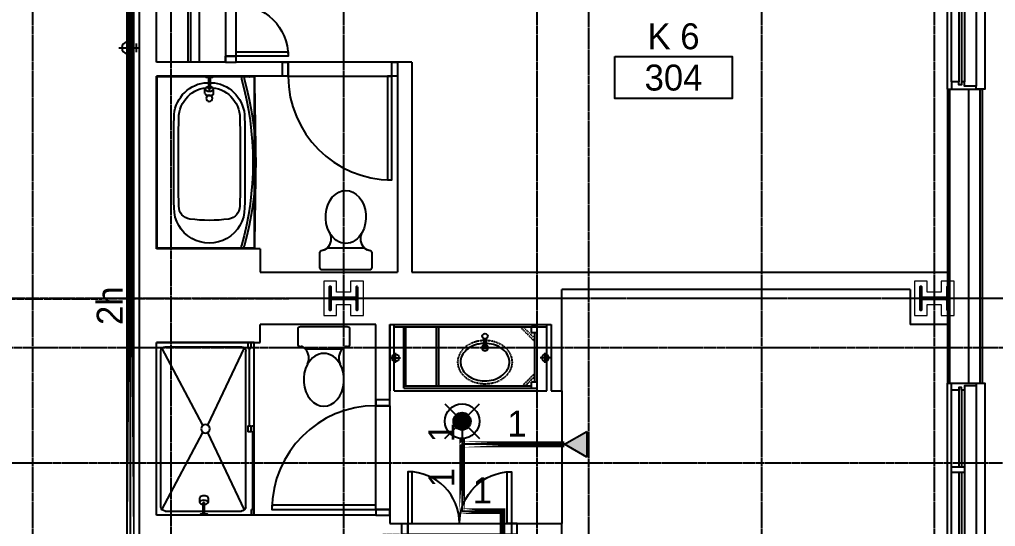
# Model space of a CAD drawing. Header units: inches. Extents: x -6955 to 13123, y -1334 to 3701.
# Drawn here: x 5063.8 to 5402.6, y 2110.5 to 2286.3 of the extents above; entities that cross this region are included whole.
import ezdxf
from ezdxf.enums import TextEntityAlignment as Align

# ---------------------------------------------------------------- set-up
doc = ezdxf.new("R2010")
doc.units = ezdxf.units.IN
doc.header["$MEASUREMENT"] = 0
for name, pattern in [('CENTER2', [1.125, 0.75, -0.125, 0.125, -0.125]), ('DASHDOT2', [0.5, 0.25, -0.125, 0, -0.125]), ('HIDDEN2', [0.1875, 0.125, -0.0625])]:
    doc.linetypes.add(name, pattern=pattern)
for name, color, linetype, lineweight in [('A-Detl-Hatch', 1, 'Continuous', 18), ('A-Detl-Wide', 2, 'Continuous', 35), ('S-Detl-Hatch', 1, 'Continuous', 18)]:
    doc.layers.add(name, color=color, linetype=linetype, lineweight=lineweight)
for name, color, linetype in [('A-Door', 7, 'Continuous'), ('A-Door-Head', 8, 'Continuous'), ('A-Flor-Case', 6, 'Continuous'), ('A-Flor-Case-Hidden', 8, 'HIDDEN2'), ('A-Flor-Outline', 4, 'Continuous'), ('A-Flor-Ovhd', 1, 'HIDDEN2'), ('A-Flor-Pfix', 7, 'Continuous'), ('A-Flor-Soffit', 6, 'HIDDEN2'), ('A-Flor-Spcl', 5, 'Continuous'), ('A-Flor-Wall Mtd Fixture', 7, 'Continuous'), ('A-Glaz', 7, 'Continuous'), ('A-Glaz-Sill', 8, 'Continuous'), ('A-Grid(SmallScale)', 11, 'CENTER2'), ('A-HVAC', 6, 'HIDDEN2'), ('A-Tag-Rm(Scale)', 7, 'Continuous'), ('A-Wall-Full', 7, 'Continuous'), ('A-Wall-Hatch', 15, 'Continuous'), ('headdn', 7, 'Continuous'), ('PIPEBL', 4, 'Continuous'), ('pipemn', 6, 'Continuous'), ('PIPESPC', 7, 'Continuous'), ('TIDYPIPE', 7, 'Continuous')]:
    doc.layers.add(name, color=color, linetype=linetype)
doc.layers.add('G-Anno-Nplt', color=140, linetype='Continuous', lineweight=18, plot=False)
doc.layers.add('Zoning Envelope', color=7, linetype='DASHDOT2', true_color=0xaa0061)
doc.styles.add('G1DIM', font='arial.ttf')
doc.styles.add('PIPE', font='PIPE.SHX')
doc.dimstyles.new('Aec-Arch-I-96', dxfattribs={"dimscale": 96, "dimtxt": 0.09375, "dimasz": 0.0625, "dimexe": 0.0625, "dimexo": 0.0625, "dimgap": 0.03125, "dimtad": 1, "dimdec": 3, "dimzin": 3, "dimdsep": 46, "dimlunit": 4, "dimtxsty": 'G1DIM', "dimblk": 'ARCHTICK', "dimcen": 0.09375, "dimclrt": 2, "dimazin": 2, "dimtfac": 0.75, "dimtdec": 3, "dimtix": 1, "dimtmove": 2, "dimatfit": 2, "dimldrblk": 'OPEN90', "dimfxl": 0.0625, "dimtolj": 1, "dimtzin": 0, "dimarcsym": 0})

# ---------------------------------------------------------------- blocks, each defined once
blk = doc.blocks.new('EXTERIOR WINDOW 3')
at = {"layer": 'A-Glaz'}
for p, q in [((5693, -8445.75), (5693, -8419.25)), ((5694, -8445.75), (5694, -8419.25)), ((5695, -8474.25), (5695, -8419.25)), ((5693, -8474.25), (5693, -8447.75)), ((5694, -8474.25), (5694, -8447.75))]:
    blk.add_line(p, q, dxfattribs=at)
for points in [[(5693, -8419.25), (5690.5, -8419.25), (5690.5, -8416.75), (5699, -8416.75), (5699, -8417.75), (5695, -8417.75), (5695, -8419.25), (5694, -8419.25), (5694, -8418.25), (5693, -8418.25), (5693, -8419.25)], [(5693, -8474.25), (5690.5, -8474.25), (5690.5, -8476.75), (5699, -8476.75), (5699, -8475.75), (5695, -8475.75), (5695, -8474.25), (5694, -8474.25), (5694, -8475.25), (5693, -8475.25), (5693, -8474.25)]]:
    blk.add_lwpolyline(points, dxfattribs=at)
blk.add_lwpolyline([(5690.5, -8445.75), (5690.5, -8447.75), (5695, -8447.75), (5695, -8445.75)], close=True, dxfattribs=at)
at = {"layer": 'A-Glaz-Sill'}
for p, q in [((5689.12, -8416.75), (5689.12, -8476.75)), ((5699, -8475.75), (5699, -8417.75)), ((5690.5, -8419.25), (5690.5, -8474.25))]:
    blk.add_line(p, q, dxfattribs=at)
blk.add_lwpolyline([(5699, -8476.75), (5702, -8476.75), (5702, -8416.75), (5699, -8416.75)], dxfattribs=at)
blk = doc.blocks.new('*U18')
at = {"layer": 'A-Detl-Hatch'}
h = blk.add_hatch(dxfattribs=at)
h.set_pattern_fill('ANSI32', color=256, scale=6, style=0)
h.set_pattern_definition([(45, (0, -4.865), (-1.591, 1.591), []), (45, (1.0607, -4.865), (-1.591, 1.591), [])])
edge = h.paths.add_edge_path()
edge.add_line((3.98, -9.73), (3.98, -9.295))
edge.add_line((3.98, -9.295), (0.645, -9.295))
edge.add_arc((0.645, -8.795), 0.5, 180, 270, ccw=False)
edge.add_line((0.145, -8.795), (0.145, -0.935))
edge.add_arc((0.645, -0.935), 0.5, 90, 180, ccw=False)
edge.add_line((0.645, -0.435), (3.98, -0.435))
edge.add_line((3.98, -0.435), (3.98, 0))
edge.add_line((3.98, 0), (-3.98, 0))
edge.add_line((-3.98, 0), (-3.98, -0.435))
edge.add_line((-3.98, -0.435), (-0.645, -0.435))
edge.add_arc((-0.645, -0.935), 0.5, 0, 90, ccw=False)
edge.add_line((-0.145, -0.935), (-0.145, -8.795))
edge.add_arc((-0.645, -8.795), 0.5, -90, 0, ccw=False)
edge.add_line((-0.645, -9.295), (-3.98, -9.295))
edge.add_line((-3.98, -9.295), (-3.98, -9.73))
edge.add_line((-3.98, -9.73), (3.98, -9.73))
at = {"color": 0, "linetype": 'ByBlock'}
blk.add_lwpolyline([(3.98, -9.73), (3.98, -9.295), (0.645, -9.295, -0.4142136), (0.145, -8.795), (0.145, -0.935, -0.4142136), (0.645, -0.435), (3.98, -0.435), (3.98, 0), (-3.98, 0), (-3.98, -0.435), (-0.645, -0.435, -0.4142136), (-0.145, -0.935), (-0.145, -8.795, -0.4142136), (-0.645, -9.295), (-3.98, -9.295), (-3.98, -9.73)], format="xyb", close=True, dxfattribs=at)
blk = doc.blocks.new('W10X33')
at = {"layer": 'S-Detl-Hatch'}
blk.add_lwpolyline([(13773.78, -7310.28), (13773.78, -7305.84), (13769.95, -7305.84), (13769.95, -7300.98), (13773.78, -7300.98), (13773.78, -7296.55), (13761.82, -7296.55), (13761.82, -7300.98), (13765.66, -7300.98), (13765.66, -7305.84), (13761.82, -7305.84), (13761.82, -7310.28)], close=True, dxfattribs=at)
at = {"layer": 'A-Detl-Wide'}
blk.add_blockref('*U18', (13767.8, -7298.55), dxfattribs=at)
blk = doc.blocks.new('18in door')
blk.add_lwpolyline([(0, 0), (1.5, 0), (1.5, 18), (0, 18)], close=True)
blk.add_arc((0, 0), 18, 0, 90)
blk = doc.blocks.new('Single 12x6 HVAC Shaft')
at = {"layer": 'A-Flor-Outline'}
blk.add_lwpolyline([(3.75, 17.75), (11.75, 17.75), (11.75, 3.75), (3.75, 3.75)], close=True, dxfattribs=at)
at = {"layer": 'A-HVAC'}
for p, q in [((4.75, 16.75), (10.75, 4.75)), ((4.75, 4.75), (10.75, 16.75))]:
    blk.add_line(p, q, dxfattribs=at)
blk.add_lwpolyline([(4.75, 16.75), (10.75, 16.75), (10.75, 4.75), (4.75, 4.75)], close=True, dxfattribs=at)
at = {"layer": 'A-Wall-Full'}
for points in [[(0, 21.5), (15.5, 21.5), (15.5, 0), (0, 0)], [(2.75, 18.75), (12.75, 18.75), (12.75, 2.75), (2.75, 2.75)]]:
    blk.add_lwpolyline(points, close=True, dxfattribs=at)
blk = doc.blocks.new('Plumbing Chase')
at = {"layer": 'A-Flor-Outline', "linetype": 'HIDDEN2', "ltscale": 0.5}
blk.add_lwpolyline([(0.625, 0), (6.625, 0), (6.625, 24), (0.625, 24)], close=True, dxfattribs=at)
at = {"layer": 'G-Anno-Nplt'}
for centre in [(3.625, 18), (3.625, 12), (3.625, 6)]:
    blk.add_circle(centre, 2.5, dxfattribs=at)
blk = doc.blocks.new('_ArchTick')
at = {"color": 0, "linetype": 'ByBlock', "const_width": 0.15}
blk.add_lwpolyline([(-0.5, -0.5), (0.5, 0.5)], dxfattribs=at)
blk = doc.blocks.new('*D149')
at = {"layer": 'Defpoints', "color": 0, "transparency": 16777216}
for p in [(0, -27.88), (-5.72, -67.88), (0, -67.88)]:
    blk.add_point(p, dxfattribs=at)
at = {"layer": 'G-Anno-Nplt', "color": 0, "lineweight": -2, "transparency": 16777216}
for p, q in [((-1.5, -27.88), (-7.22, -27.88)), ((-5.72, -27.88), (-5.72, -67.88)), ((-1.5, -67.88), (-7.22, -67.88))]:
    blk.add_line(p, q, dxfattribs=at)
at = {"layer": 'G-Anno-Nplt', "color": 0, "lineweight": -2, "transparency": 16777216, "xscale": 1.5, "yscale": 1.5, "zscale": 1.5}
for p, rotation in [((-5.72, -27.88), 90), ((-5.72, -67.88), 270)]:
    blk.add_blockref('_ArchTick', p, dxfattribs=dict(at, rotation=rotation))
at = {"layer": 'G-Anno-Nplt', "transparency": 16777216, "insert": (-7.62, -47.88), "char_height": 2.25, "attachment_point": 5, "rotation": 90, "style": 'G1DIM'}
blk.add_mtext('\\A1;3\'-4"', dxfattribs=at)
blk = doc.blocks.new('_Open90')
at = {"color": 0, "linetype": 'ByBlock', "lineweight": -2}
for p, q in [((0, 0), (-1, 0)), ((-0.5, 0.5), (0, 0)), ((0, 0), (-0.5, -0.5))]:
    blk.add_line(p, q, dxfattribs=at)
blk = doc.blocks.new('*D150')
at = {"layer": 'Defpoints', "color": 0, "transparency": 16777216}
for p in [(-24, -43.01), (0, -42.54), (0, -43.01)]:
    blk.add_point(p, dxfattribs=at)
at = {"layer": 'G-Anno-Nplt', "color": 0, "lineweight": -2, "transparency": 16777216}
for p, q in [((-24, -41.51), (-24, -41.04)), ((-24, -42.54), (0, -42.54)), ((0, -41.51), (0, -41.04))]:
    blk.add_line(p, q, dxfattribs=at)
at = {"layer": 'G-Anno-Nplt', "color": 0, "lineweight": -2, "transparency": 16777216, "xscale": 1.5, "yscale": 1.5, "zscale": 1.5, "rotation": 180}
blk.add_blockref('_ArchTick', (-24, -42.54), dxfattribs=at)
at = {"layer": 'G-Anno-Nplt', "color": 0, "lineweight": -2, "transparency": 16777216, "xscale": 1.5, "yscale": 1.5, "zscale": 1.5}
blk.add_blockref('_ArchTick', (0, -42.54), dxfattribs=at)
at = {"layer": 'G-Anno-Nplt', "transparency": 16777216, "insert": (-12, -40.64), "char_height": 2.25, "attachment_point": 5, "style": 'G1DIM'}
blk.add_mtext('\\A1;2\'-0"', dxfattribs=at)
blk = doc.blocks.new('sink1915rear')
for p, q in [((-0.37, -1.9), (-0.37, -5.29)), ((-0.12, -1.97), (-0.12, -4.54)), ((0.13, -1.97), (0.13, -4.54)), ((0.38, -1.9), (0.38, -5.29)), ((0.38, -5.29), (-0.37, -5.29)), ((0.13, -4.54), (-0.12, -4.54))]:
    blk.add_line(p, q)
blk.add_circle((0, -1.04), 0.938)
for start, end in [(112.0243, 67.9757), (138.5829, 221.4171), (264.1135, 275.8865), (318.587, 41.413)]:
    blk.add_arc((0, -5.04), 1, start, end)
blk.add_open_spline([(-0.75, -3.54), (-1.37, -3.58), (-1.99, -3.68), (-3.59, -4.07), (-4.53, -4.46), (-6.15, -5.47), (-6.84, -6.09), (-7.86, -7.44), (-8.21, -8.17), (-8.46, -9.28), (-8.5, -9.65), (-8.5, -10.01), (-8.5, -10.59), (-8.4, -11.17), (-7.93, -12.47), (-7.49, -13.18), (-6.28, -14.46), (-5.51, -15.02), (-3.75, -15.9), (-2.76, -16.21), (-0.69, -16.54), (0.38, -16.56), (2.47, -16.29), (3.47, -16), (5.27, -15.17), (6.07, -14.63), (7.34, -13.38), (7.81, -12.68), (8.41, -11.21), (8.54, -10.45), (8.44, -8.94), (8.22, -8.19), (7.42, -6.76), (6.85, -6.1), (5.41, -4.95), (4.55, -4.47), (2.7, -3.81), (1.74, -3.61), (0.75, -3.54)], degree=3, knots=[4.798605, 4.798605, 4.798605, 4.798605, 5.014176, 5.014176, 5.378501, 5.378501, 5.742827, 5.742827, 6.107152, 6.107152, 6.283185, 6.283185, 6.283185, 6.561131, 6.561131, 6.925457, 6.925457, 7.289782, 7.289782, 7.654107, 7.654107, 8.018433, 8.018433, 8.382758, 8.382758, 8.747084, 8.747084, 9.111409, 9.111409, 9.475734, 9.475734, 9.84006, 9.84006, 10.204385, 10.204385, 10.56871, 10.56871, 10.909356, 10.909356, 10.909356, 10.909356])
at = {"layer": 'A-Flor-Case-Hidden', "linetype": 'HIDDEN2', "ltscale": 0.25}
blk.add_ellipse((0, -10.01), major_axis=(-9.5, 0), ratio=0.789474, start_param=4.791408, end_param=10.916548, dxfattribs=at)
blk = doc.blocks.new('wall sconce')
for p, q in [((0, 0), (3.75, 0)), ((2, -1.75), (2, 1.75))]:
    blk.add_line(p, q)
blk.add_circle((2, 0), 1.25)
blk = doc.blocks.new('41in Std Vanity')
at = {"layer": 'A-Flor-Case'}
for p, q in [((23, 54.5), (0, 54.5)), ((0.75, 1.5), (0.75, 54.5)), ((23, 1.5), (23, 54.5)), ((23, 1.5), (0, 1.5))]:
    blk.add_line(p, q, dxfattribs=at)
at = {"layer": 'A-Flor-Case-Hidden'}
for p, q in [((22, 51.12), (0.75, 51.12)), ((22, 4.88), (22, 51.12)), ((4.83, 50.38), (0.75, 46.3)), ((5.89, 50.38), (0.75, 45.24)), ((20, 50.38), (2.75, 50.38)), ((16.86, 50.38), (21.25, 45.99)), ((17.92, 50.38), (21.25, 47.05)), ((21.25, 4.88), (21.25, 49.12)), ((21.25, 17), (0.75, 17)), ((21.25, 16.25), (0.75, 16.25)), ((21.25, 5.62), (0.75, 5.62)), ((22, 4.88), (0.75, 4.88))]:
    blk.add_line(p, q, dxfattribs=at)
for points in [[(0.75, 49.12), (2.75, 49.12), (2.75, 51.12), (0.75, 51.12)], [(20, 49.12), (22, 49.12), (22, 51.12), (20, 51.12)]]:
    blk.add_lwpolyline(points, close=True, dxfattribs=at)
at = {"layer": 'A-Wall-Full'}
for p, q in [((0, 0), (0, 56)), ((0, 56), (23, 56)), ((23, 0), (0, 0))]:
    blk.add_line(p, q, dxfattribs=at)
at = {"layer": 'A-Flor-Pfix', "rotation": 90}
blk.add_blockref('sink1915rear', (2.99, 33.06), dxfattribs=at)
at = {"layer": 'A-Flor-Wall Mtd Fixture', "xscale": -1, "rotation": 90}
blk.add_blockref('wall sconce', (11.5, 56), dxfattribs=at)
at = {"layer": 'A-Flor-Wall Mtd Fixture', "rotation": 90}
blk.add_blockref('wall sconce', (11.5, 0), dxfattribs=at)
blk = doc.blocks.new('*D133')
at = {"layer": 'Defpoints', "color": 0, "transparency": 16777216}
for p in [(-44.25, -73.66), (-4.25, -73.66), (-4.25, -75.03)]:
    blk.add_point(p, dxfattribs=at)
at = {"layer": 'G-Anno-Nplt', "color": 0, "lineweight": -2, "transparency": 16777216}
for p, q in [((-44.25, -75.03), (-4.25, -75.03)), ((-44.25, -75.16), (-44.25, -76.53)), ((-4.25, -75.16), (-4.25, -76.53))]:
    blk.add_line(p, q, dxfattribs=at)
at = {"layer": 'G-Anno-Nplt', "color": 0, "lineweight": -2, "transparency": 16777216, "xscale": 1.5, "yscale": 1.5, "zscale": 1.5, "rotation": 180}
blk.add_blockref('_ArchTick', (-44.25, -75.03), dxfattribs=at)
at = {"layer": 'G-Anno-Nplt', "color": 0, "lineweight": -2, "transparency": 16777216, "xscale": 1.5, "yscale": 1.5, "zscale": 1.5}
blk.add_blockref('_ArchTick', (-4.25, -75.03), dxfattribs=at)
at = {"layer": 'G-Anno-Nplt', "transparency": 16777216, "insert": (-24.25, -76.93), "char_height": 2.25, "attachment_point": 5, "rotation": 180, "style": 'G1DIM'}
blk.add_mtext('\\A1;3\'-4"', dxfattribs=at)
blk = doc.blocks.new('*D134')
at = {"layer": 'Defpoints', "color": 0, "transparency": 16777216}
for p in [(-11.64, -72.75), (-10.4, -72.75), (-10.4, -96.75)]:
    blk.add_point(p, dxfattribs=at)
at = {"layer": 'G-Anno-Nplt', "color": 0, "lineweight": -2, "transparency": 16777216}
for p, q in [((-11.9, -72.75), (-13.14, -72.75)), ((-11.64, -96.75), (-11.64, -72.75)), ((-11.9, -96.75), (-13.14, -96.75))]:
    blk.add_line(p, q, dxfattribs=at)
at = {"layer": 'G-Anno-Nplt', "color": 0, "lineweight": -2, "transparency": 16777216, "xscale": 1.5, "yscale": 1.5, "zscale": 1.5}
for p, rotation in [((-11.64, -72.75), 90), ((-11.64, -96.75), 270)]:
    blk.add_blockref('_ArchTick', p, dxfattribs=dict(at, rotation=rotation))
at = {"layer": 'G-Anno-Nplt', "transparency": 16777216, "insert": (-13.54, -84.75), "char_height": 2.25, "attachment_point": 5, "rotation": 90, "style": 'G1DIM'}
blk.add_mtext('\\A1;2\'-0"', dxfattribs=at)
blk = doc.blocks.new('Rm Tag')
blk.add_lwpolyline([(-0.2124, 0.0759), (0.2124, 0.0759), (0.2124, -0.0759), (-0.2124, -0.0759)], close=True)
for p in [(0, 0.2858), (0, 0.1493), (0, 0)]:
    blk.add_attdef('XXX', text='', height=0.0938).set_placement(p, align=Align.MIDDLE_CENTER)
blk = doc.blocks.new('wall sconce typ')
for p, q in [((0, 7), (0, 0)), ((3, 4), (-3, 4)), ((-1.5, 1), (1.5, 1))]:
    blk.add_line(p, q)
blk.add_circle((0, 4), 2)
blk = doc.blocks.new('shower head')
for p, q in [((0.5, 0.25), (4.48, 0.25)), ((6.04, 1.5), (4.5, 1.5)), ((0.5, -0.25), (4.48, -0.25)), ((6.02, -1.5), (4.49, -1.5))]:
    blk.add_line(p, q)
blk.add_lwpolyline([(0, -1.12), (0.5, -1.12), (0.5, 1.12), (0, 1.12)], close=True)
at = {"extrusion": (0, 0, -1)}
for centre, start_param, end_param in [((4.5, 0), 4.878708, 10.826996), ((6.02, 0), 6.265998, 9.430839)]:
    blk.add_ellipse(centre, major_axis=(0, 1.5), ratio=0.483735, start_param=start_param, end_param=end_param, dxfattribs=at)
blk.add_open_spline([(4.48, 0.25), (4.49, 0.2), (4.49, 0.16), (4.49, 0.11), (4.5, 0.04), (4.5, -0.04), (4.49, -0.11), (4.49, -0.16), (4.49, -0.21), (4.48, -0.25)], degree=3, knots=[7.6339989, 7.6339989, 7.6339989, 7.6339989, 7.7552894, 7.7552894, 7.7552894, 7.9540134, 7.9540134, 7.9540134, 8.074038, 8.074038, 8.074038, 8.074038])
blk = doc.blocks.new('shower curtain rod')
for p, q in [((-59.75, 0), (-60, 0)), ((-59.75, -2.5), (-59.75, 0)), ((-0.25, 0), (0, 0)), ((-0.25, -2.5), (-0.25, 0)), ((-59.75, -2.5), (-60, -2.5)), ((-59.75, -0.75), (-58.86, -0.75)), ((-59.75, -1.75), (-59, -1.75)), ((-0.25, -0.75), (-1.14, -0.75)), ((-0.25, -1.75), (-1, -1.75)), ((-0.25, -2.5), (0, -2.5))]:
    blk.add_line(p, q)
for centre, radius, start, end in [((-30, 101.37), 107.12, 254.2934, 285.7066), ((-30, 101.34), 106.09, 254.2167, 285.7833)]:
    blk.add_arc(centre, radius, start, end)
blk = doc.blocks.new('tub plan')
for p, q in [((0.12, -32.25), (0.12, -0.31)), ((59.44, -0.12), (0.31, -0.12)), ((59.63, -32.25), (59.63, -0.31)), ((2.25, -16.5), (2.25, -20)), ((-0.07, -33.87), (59.81, -33.87)), ((0.19, -33.86), (0.19, -32.36)), ((59.56, -33.86), (59.56, -32.36))]:
    blk.add_line(p, q)
blk.add_circle((7.62, -18.25), 1.09)
for centre, radius, start, end in [((0.31, -0.31), 0.188, 90, 180), ((59.44, -0.31), 0.188, 0, 90), ((14.37, -18.25), 12.25, 90, 171.7868), ((30, -982.48), 976.6, 89.08325, 90.91675), ((45.62, -18.25), 12.25, 270, 90), ((14.5, -18.25), 10.59, 90, 180), ((29.77, -940.73), 933.2, 89.06218, 90.93782), ((45.05, -12.16), 4.5, 8.0478, 90), ((1.97, -18.25), 48, 351.9522, 8.0478), ((14.37, -18.25), 12.25, 188.2132, 270), ((14.5, -18.25), 10.59, 180, 270), ((45.05, -24.34), 4.5, 270, 351.9522), ((29.77, 904.23), 933.2, 269.06218, 270.93782), ((0.25, -32.25), 0.13, 180, 241.143), ((0.25, -33.69), 0.13, 246.6399, 270), ((29.87, 1136.13), 1170.38, 268.54955, 271.45045), ((30, 945.98), 976.6, 269.08325, 270.91675), ((59.5, -32.25), 0.13, 298.857, 0), ((59.81, -33.81), 0.06, 270, 0)]:
    blk.add_arc(centre, radius, start, end)
at = {"layer": 'A-Flor-Pfix'}
blk.add_blockref('shower head', (-0.07, -18.25), dxfattribs=at)
at = {"layer": 'A-Flor-Spcl'}
blk.add_blockref('shower curtain rod', (59.87, -28.62), dxfattribs=at)
blk = doc.blocks.new('Toiliet American Std Cadet Pro')
for p, q in [((0, 8.06), (0, -8.06)), ((5.84, 9.06), (1, 9.06)), ((6.84, 7.9), (6.84, 8.06)), ((7.53, 6.52), (7, 7.36)), ((7.69, -5.98), (7.69, 5.98)), ((7, -7.36), (7.53, -6.52)), ((1, -9.06), (5.84, -9.06)), ((6.84, -8.06), (6.84, -7.9))]:
    blk.add_line(p, q)
for centre, radius, start, end in [((1, 8.06), 1, 90, 180), ((5.84, 8.06), 1, 0, 90), ((7.84, 7.9), 1, 180, 212.4157), ((6.69, 5.98), 1, 0, 32.4157), ((10.89, 10.1), 4.91, 226.8784, 295.5831), ((10.89, -10.1), 4.91, 64.417, 133.1217), ((6.69, -5.98), 1, 327.5844, 0), ((1, -8.06), 1, 180, 270), ((5.84, -8.06), 1, 270, 0), ((7.84, -7.9), 1, 147.5844, 180)]:
    blk.add_arc(centre, radius, start, end)
for start_param, end_param in [(4.086017, 8.480354), (2.197169, 4.086017)]:
    blk.add_ellipse((18.39, 0), major_axis=(9.17, 0), ratio=0.762999, start_param=start_param, end_param=end_param)
blk = doc.blocks.new('36in door')
blk.add_lwpolyline([(-1.5, -36), (0, -36), (0, 0), (-1.5, 0)], close=True)
blk.add_arc((0, 0), 36, 180, 270)
blk = doc.blocks.new('shower door')
at = {"layer": 'A-Flor-Case'}
for p, q in [((-31, -1), (-31, 0)), ((-29, 0), (-31, 0)), ((-29, -1), (-29, 0)), ((0, 0), (-2, 0)), ((-2, 0), (-2, -1)), ((-59.99, -1.26), (-57.99, -1.26)), ((-59.99, -2.26), (-57.99, -2.26)), ((-57.99, -2.26), (-57.99, -1.26)), ((-57.99, -1.76), (-31, -1.76)), ((-29, -1), (-31, -1)), ((-31, -1.26), (-29, -1.26)), ((-31, -2.26), (-31, -1.26)), ((-31, -2.26), (-29, -2.26)), ((-2, -0.5), (-29, -0.5)), ((-29, -1.26), (-29, -2.26)), ((0, -1), (-2, -1)), ((-2, -1), (0, -1))]:
    blk.add_line(p, q, dxfattribs=at)
blk = doc.blocks.new('30x34 shower')
at = {"layer": 'A-Flor-Pfix'}
for p, q in [((0, -34), (0, 0)), ((60, 0), (0, 0)), ((60, -34), (60, 0)), ((1.5, -3), (1.5, -29.5)), ((28.75, -16.18), (1.94, -1.94)), ((57, -1.5), (3, -1.5)), ((58.06, -1.94), (31.25, -16.18)), ((58.5, -3), (58.5, -29.5)), ((28.75, -17.82), (1.94, -30.56)), ((58.06, -30.56), (31.25, -17.82)), ((57, -31), (3, -31)), ((60, -34), (0, -34))]:
    blk.add_line(p, q, dxfattribs=at)
blk.add_circle((30, -17), 1.5, dxfattribs=at)
for centre, start, end in [((3, -3), 90, 180), ((57, -3), 0, 90), ((3, -29.5), 180, 270), ((57, -29.5), 270, 0)]:
    blk.add_arc(centre, 1.5, start, end, dxfattribs=at)
at = {"xscale": -1, "rotation": 179.9999999999999}
blk.add_blockref('shower door', (60, -34), dxfattribs=at)
at = {"layer": 'A-Flor-Pfix', "rotation": 180.0000000001253}
blk.add_blockref('shower head', (60, -16.5), dxfattribs=at)
blk = doc.blocks.new('side2')
for p, q in [((0, 0), (7.79, 4.5)), ((7.79, 4.5), (7.79, -4.5)), ((7.79, -4.5), (0, 0))]:
    blk.add_line(p, q)
blk.add_solid([(7.79, -4.5), (0, 0), (7.79, 4.5)])
blk = doc.blocks.new('dpend2')
for p, q in [((-6, -6), (6, 6)), ((6, -6), (-6, 6))]:
    blk.add_line(p, q)
for radius in [6, 3]:
    blk.add_circle((0, 0), radius)
for points in [[(0, 0), (-3, 0), (-2.08, 2.07)], [(0, 0), (-3, 0), (-2.08, -2.07)], [(0, 0), (0, 3), (-2.12, 2.14)], [(0, 0), (0, -3), (-2.12, -2.14)], [(0, 0), (0, 3), (2.12, 2.14)], [(0, 0), (3, 0), (2.08, 2.07)], [(0, 0), (3, 0), (2.08, -2.07)], [(0, 0), (0, -3), (2.12, -2.14)]]:
    blk.add_solid(points)
blk = doc.blocks.new('PIPESPC')
at = {"layer": 'PIPESPC', "style": 'PIPE', "width": 0.9}
blk.add_attdef('SIZE', text='', height=9, dxfattribs=at).set_placement((0, 4.02), align=Align.CENTER)
at = {"layer": 'PIPESPC', "style": 'PIPE', "flags": 1}
blk.add_attdef('SCHED', (25.3, 3.89), '', height=9, dxfattribs=at)
blk = doc.blocks.new('Suite Closet 1')
at = {"layer": 'A-Door'}
for points in [[(-27.75, -29.875), (-24, -29.875), (-24, -27.875), (-27.75, -27.875)], [(-27.75, -65.875), (-24, -65.875), (-24, -67.875), (-27.75, -67.875)]]:
    blk.add_lwpolyline(points, close=True, dxfattribs=at)
at = {"layer": 'A-Door-Head'}
blk.add_lwpolyline([(-27.75, -29.875), (-24, -29.875), (-24, -65.875), (-27.75, -65.875)], close=True, dxfattribs=at)
at = {"layer": 'A-Flor-Ovhd'}
for p, q in [((-15, -67.875), (-15, -27.875)), ((-12, -67.875), (-12, -27.875)), ((-11, -67.875), (-11, -27.875))]:
    blk.add_line(p, q, dxfattribs=at)
at = {"layer": 'A-Wall-Full'}
for p, q in [((-27.75, -29.875), (-24, -29.875)), ((-24, -27.875), (0, -27.875)), ((-24, -29.875), (-24, -27.875)), ((0, -67.875), (0, -27.875)), ((-27.75, -67.875), (-27.75, -65.875)), ((-27.75, -65.875), (-24, -65.875)), ((-24, -67.875), (-24, -65.875)), ((-24, -67.875), (0, -67.875))]:
    blk.add_line(p, q, dxfattribs=at)
for name, p in [('Single 12x6 HVAC Shaft', (-15.5, -21.5)), ('Plumbing Chase', (-24, -24.625))]:
    blk.add_blockref(name, p)
at = {"layer": 'A-Door', "extrusion": (0, 0, -1), "zscale": -1, "rotation": 270}
blk.add_blockref('18in door', (27.75, -29.875), dxfattribs=at)
at = {"layer": 'A-Door', "rotation": 90}
blk.add_blockref('18in door', (-27.75, -65.875), dxfattribs=at)
at = {"layer": 'G-Anno-Nplt'}
dim = blk.add_linear_dim(base=(-5.7156, -67.875), p1=(0, -27.875), p2=(0, -67.875), angle=90, dimstyle='Aec-Arch-I-96', override={"dimscale": 24, "dimsah": 1, "dimclrt": 256}, dxfattribs=at)
dim.commit()
dim.dimension.update_dxf_attribs({"geometry": '*D149', "text_midpoint": (-7.6152, -47.875)})
dim = blk.add_linear_dim(base=(0, -42.5426), p1=(-24, -43.0076), p2=(0, -43.0076), dimstyle='Aec-Arch-I-96', override={"dimscale": 24, "dimsah": 1, "dimclrt": 256}, dxfattribs=at)
dim.commit()
dim.dimension.update_dxf_attribs({"geometry": '*D150', "text_midpoint": (-12, -40.6438)})
blk = doc.blocks.new('Studio Vanity and Closet Typ')
at = {"layer": 'A-Door'}
for points in [[(-42.2386, -69), (-42.2386, -72.75), (-44.2386, -72.75), (-44.2386, -69)], [(-6.2386, -69), (-6.2386, -72.75), (-4.2386, -72.75), (-4.2386, -69)]]:
    blk.add_lwpolyline(points, close=True, dxfattribs=at)
at = {"layer": 'A-Door-Head'}
blk.add_lwpolyline([(-42.2386, -69), (-42.2386, -72.75), (-6.2386, -72.75), (-6.2386, -69)], close=True, dxfattribs=at)
at = {"layer": 'A-Flor-Ovhd'}
for p, q in [((-4.375, -81.955), (-44.25, -81.955)), ((-4.375, -85.955), (-44.25, -85.955)), ((-4.375, -86.955), (-44.25, -86.955))]:
    blk.add_line(p, q, dxfattribs=at)
at = {"layer": 'A-Flor-Soffit'}
blk.add_line((-59.75, -23), (-59.75, -69), dxfattribs=at)
at = {"layer": 'A-Wall-Full'}
for p, q in [((-56, 0), (-56, -23)), ((0, 0), (0, -23)), ((-56, -23), (-59.75, -23)), ((-42.25, -69), (-59.75, -69)), ((-59.75, -101.625), (-59.75, -69)), ((-42.25, -69), (-42.25, -72.75)), ((0, -69), (-6.25, -69)), ((-6.25, -69), (-6.25, -72.75)), ((-44.25, -80.125), (-44.25, -72.75)), ((-44.25, -72.75), (-42.25, -72.75)), ((-4.25, -72.75), (-6.25, -72.75)), ((-4.25, -72.75), (-4.25, -96.75)), ((-4.25, -96.75), (-44.25, -96.75)), ((3, -101.625), (-59.75, -101.625))]:
    blk.add_line(p, q, dxfattribs=at)
at = {"xscale": -1, "rotation": 90}
blk.add_blockref('41in Std Vanity', (0, 0), dxfattribs=at)
for name, p in [('Plumbing Chase', (-4.25, -96.75)), ('Single 12x6 HVAC Shaft', (-59.75, -101.625))]:
    blk.add_blockref(name, p)
at = {"layer": 'A-Door'}
blk.add_blockref('18in door', (-42.2386, -69), dxfattribs=at)
at = {"layer": 'A-Door', "xscale": -1}
blk.add_blockref('18in door', (-6.2386, -69), dxfattribs=at)
at = {"layer": 'G-Anno-Nplt'}
dim = blk.add_linear_dim(base=(-4.25, -75.0334), p1=(-44.25, -73.6618), p2=(-4.25, -73.6618), dimstyle='Aec-Arch-I-96', override={"dimscale": 24, "dimsah": 1, "dimclrt": 256}, dxfattribs=at)
dim.commit()
dim.dimension.update_dxf_attribs({"geometry": '*D133', "text_midpoint": (-24.25, -76.933)})
dim = blk.add_linear_dim(base=(-11.64, -72.75), p1=(-10.398, -96.75), p2=(-10.398, -72.75), angle=90, dimstyle='Aec-Arch-I-96', override={"dimscale": 24, "dimsah": 1, "dimclrt": 256}, dxfattribs=at)
dim.commit()
dim.dimension.update_dxf_attribs({"geometry": '*D134', "text_midpoint": (-13.5388, -84.75)})

msp = doc.modelspace()

# ---------------------------------------------------------------- linework, layer by layer
at = {"layer": 'A-Door'}
for points in [[(5155.0861, 2271.5573), (5157.0861, 2271.5573), (5157.0861, 2266.6823), (5155.0861, 2266.6823)], [(5193.0861, 2271.5573), (5195.0861, 2271.5573), (5195.0861, 2266.6823), (5193.0861, 2266.6823)], [(5192.3361, 2152.3457), (5192.3361, 2154.3457), (5187.4611, 2154.3457), (5187.4611, 2152.3457)], [(5192.3361, 2114.3457), (5192.3361, 2116.3457), (5187.4611, 2116.3457), (5187.4611, 2114.3457)]]:
    msp.add_lwpolyline(points, close=True, dxfattribs=at)
at = {"layer": 'A-Door-Head'}
for points in [[(5193.0861, 2271.5573), (5157.0861, 2271.5573), (5157.0861, 2266.6823), (5193.0861, 2266.6823)], [(5192.3361, 2152.3457), (5192.3361, 2116.3457), (5187.4611, 2116.3457), (5187.4611, 2152.3457)]]:
    msp.add_lwpolyline(points, close=True, dxfattribs=at)
at = {"layer": 'A-Grid(SmallScale)'}
for p, q in [((5068.3342, 3132.3201), (5068.3342, 1223.6428)), ((5105.3342, 3132.3201), (5105.3342, 1223.6428)), ((5176.3342, 3132.3201), (5176.3342, 1223.6428)), ((5243.3342, 3132.3201), (5243.3342, 1223.6428)), ((5321.3342, 3132.3201), (5321.3342, 1223.6428)), ((5381.3342, 3132.3201), (5381.3342, 1223.6428)), ((5116.3342, 3110.5182), (5116.3342, 1223.6428)), ((5261.3342, 3110.477), (5261.3342, 1223.6428)), ((8345.3342, 2189.5773), (4537.3342, 2189.5773)), ((4555.5574, 2172.5773), (8345.3342, 2172.5773)), ((4552.2192, 2132.5773), (8345.3342, 2132.5773))]:
    msp.add_line(p, q, dxfattribs=at)
at = {"layer": 'A-Wall-Full'}
for p, q in [((5105.3357, 2442.2023), (5105.3342, 2189.5773)), ((5157.0861, 2271.5573), (5139.0861, 2271.5573)), ((5157.0861, 2266.6823), (5157.0861, 2271.5573)), ((5193.0861, 2266.6823), (5193.0861, 2271.5573)), ((5199.9611, 2271.5573), (5193.0861, 2271.5573)), ((5199.9611, 2271.5573), (5199.9611, 2198.6823)), ((5111.3361, 2206.7423), (5111.3361, 2266.6823)), ((5157.0861, 2266.6823), (5111.3361, 2266.6823)), ((5195.0861, 2266.6823), (5193.0861, 2266.6823)), ((5195.0861, 2266.6823), (5195.0861, 2198.6823)), ((5385.9592, 2262.2023), (5397.9592, 2262.2023)), ((5385.9592, 2262.2023), (5385.9592, 2160.2023)), ((5397.9592, 2262.2023), (5397.9592, 2160.2023)), ((5147.3361, 2206.7423), (5111.3361, 2206.7423)), ((5147.3361, 2206.7423), (5147.3361, 2198.6823)), ((5147.3361, 2198.6823), (5195.0861, 2198.6823)), ((5199.9611, 2198.6823), (5385.9592, 2198.6823)), ((5372.9692, 2192.6823), (5252.0861, 2192.6823)), ((5252.0861, 2157.4723), (5252.0861, 2192.6823)), ((5372.9692, 2192.6823), (5372.9692, 2180.4723)), ((5105.3361, 2189.5773), (5105.3361, 2005.5773)), ((5147.3361, 2174.3273), (5147.3361, 2180.4723)), ((5187.4611, 2180.4723), (5147.3361, 2180.4723)), ((5187.4611, 2180.4723), (5147.3361, 2180.4723)), ((5187.4611, 2152.3273), (5187.4611, 2180.4723)), ((5192.3361, 2152.3273), (5192.3361, 2180.4723)), ((5385.9611, 2180.4723), (5372.9692, 2180.4723)), ((5111.3361, 2174.3273), (5147.3361, 2174.3273)), ((5111.3361, 2114.3273), (5111.3361, 2170.8273)), ((5385.9592, 2160.2023), (5397.9592, 2160.2023)), ((5192.3361, 2152.3273), (5187.4611, 2152.3273)), ((5187.4611, 2114.3273), (5111.3361, 2114.3273)), ((5187.4611, 2116.3273), (5187.4611, 2114.3273)), ((5187.4611, 2116.3273), (5187.4611, 2114.3273)), ((5187.4611, 2116.3273), (5192.3361, 2116.3273)), ((5192.3361, 2116.3273), (5192.3361, 2111.4723))]:
    msp.add_line(p, q, dxfattribs=at)
at = {"layer": 'A-Wall-Hatch'}
for p, q in [((5386.5842, 2262.2023), (5386.5842, 2160.2023)), ((5393.2092, 2262.2023), (5393.2092, 2160.2023)), ((5397.2092, 2262.2023), (5397.2092, 2160.2023))]:
    msp.add_line(p, q, dxfattribs=at)
at = {"layer": 'PIPEBL'}
for p, q in [((5217.4543, 2146.9623), (5217.4543, 2138.9623)), ((5252.9711, 2138.9623), (5217.4543, 2138.9623)), ((5217.4543, 2138.9623), (5217.4543, 2115.7868)), ((5217.4543, 2115.7868), (5231.4543, 2115.7868)), ((5231.4543, 2115.7868), (5231.4543, 2052.8978))]:
    msp.add_line(p, q, dxfattribs=at)
at = {"layer": 'pipemn'}
msp.add_line((5102.3331, 2033.9623), (5102.3331, 2392.5973), dxfattribs=at)
at = {"layer": 'TIDYPIPE', "color": 7}
for points, const_width in [([(5102.3331, 2033.9623), (5102.3331, 2392.5973)], 3), ([(5217.4543, 2138.9623), (5217.4543, 2140.9623)], 2), ([(5217.4543, 2138.9623), (5252.9711, 2138.9623)], 2), ([(5217.4543, 2114.7868), (5217.4543, 2138.9623)], 2), ([(5231.4543, 2052.8978), (5231.4543, 2116.7868)], 2), ([(5216.4543, 2115.7868), (5232.4543, 2115.7868)], 2)]:
    msp.add_lwpolyline(points, close=True, dxfattribs=dict(at, const_width=const_width))
at = {"layer": 'Zoning Envelope'}
msp.add_line((8345.3342, 2189.5773), (5277.3342, 2189.5773), dxfattribs=at)
for centre, radius, start, end in [((5293.0718, -95613.5865), 97803.1638, 90.087340191, 90.442736252), ((5277.3342, -76055.3506), 78244.928, 90.000000001, 90.097647852)]:
    msp.add_arc(centre, radius, start, end, dxfattribs=at)

# ---------------------------------------------------------------- block references
at = {"xscale": -1}
msp.add_blockref('Suite Closet 1', (5111.3361, 2339.4323), dxfattribs=at)
for name, p, rotation in [('EXTERIOR WINDOW 3', (-303.1652, -6154.5477), 180), ('Studio Vanity and Closet Typ', (5192.3361, 2180.4723), 359.9999999999695), ('EXTERIOR WINDOW 3', (-303.1652, -6316.5477), 180)]:
    msp.add_blockref(name, p, dxfattribs=dict(at, rotation=rotation))
at = {"rotation": 90}
for p in [(-2127.0786, -11578.2235), (-1922.0786, -11578.2235)]:
    msp.add_blockref('W10X33', p, dxfattribs=at)
at = {"layer": 'A-Door'}
msp.add_blockref('36in door', (5193.0861, 2266.6823), dxfattribs=at)
at = {"layer": 'A-Door', "rotation": 270}
msp.add_blockref('36in door', (5187.4611, 2116.3457), dxfattribs=at)
at = {"layer": 'A-Flor-Pfix', "extrusion": (0, 0, -1)}
for name, p, zscale, rotation in [('tub plan', (-5111.4629, 2266.6155), -1, 270), ('Toiliet American Std Cadet Pro', (-5177.0861, 2199.4323), -0.9999999999999999, 90.00004864950782), ('30x34 shower', (-5111.3361, 2174.3273), -1, 270)]:
    msp.add_blockref(name, p, dxfattribs=dict(at, zscale=zscale, rotation=rotation))
at = {"layer": 'A-Flor-Pfix', "rotation": 270}
msp.add_blockref('Toiliet American Std Cadet Pro', (5169.4611, 2179.7223), dxfattribs=at)
at = {"layer": 'A-Flor-Wall Mtd Fixture', "xscale": -1, "rotation": 90}
msp.add_blockref('wall sconce typ', (5105.3342, 2276.4823), dxfattribs=at)
at = {"layer": 'A-Tag-Rm(Scale)'}
ref = msp.add_blockref('Rm Tag', (5290.8319, 2266.1801), dxfattribs=dict(at, xscale=96, yscale=96, zscale=96))
ref.add_attrib('XXX', 'K 6', dxfattribs={"layer": '0', "height": 9}).set_placement((5290.8319, 2280.5111), align=Align.MIDDLE_CENTER)
ref.add_attrib('XXX', '304', dxfattribs={"layer": '0', "height": 9}).set_placement((5290.8319, 2266.1801), align=Align.MIDDLE_CENTER)
at = {"layer": 'headdn', "rotation": 270}
msp.add_blockref('dpend2', (5217.4543, 2146.9623), dxfattribs=at)
at = {"layer": 'headdn'}
msp.add_blockref('side2', (5252.9711, 2138.9623), dxfattribs=at)
at = {"layer": 'PIPESPC'}
ref = msp.add_blockref('PIPESPC', (5102.3331, 2187.0298), dxfattribs=dict(at, rotation=90))
ref.add_attrib('SIZE', '2h', dxfattribs={"color": 0, "height": 9, "rotation": 90, "style": 'PIPE'}).set_placement((5102.3331, 2187.0298), align=Align.BOTTOM_CENTER)
ref = msp.add_blockref('PIPESPC', (5236.4711, 2138.9623), dxfattribs=at)
ref.add_attrib('SIZE', '1', dxfattribs={"color": 0, "height": 9, "style": 'PIPE'}).set_placement((5236.4711, 2138.9623), align=Align.BOTTOM_CENTER)
ref = msp.add_blockref('PIPESPC', (5217.4543, 2142.9623), dxfattribs=dict(at, rotation=90.00000000000652))
ref.add_attrib('SIZE', '1', dxfattribs={"color": 0, "height": 9, "rotation": 90, "style": 'PIPE'}).set_placement((5217.4543, 2142.9623), align=Align.BOTTOM_CENTER)
ref = msp.add_blockref('PIPESPC', (5217.4543, 2127.3746), dxfattribs=dict(at, rotation=90))
ref.add_attrib('SIZE', '1', dxfattribs={"color": 0, "height": 9, "rotation": 90, "style": 'PIPE'}).set_placement((5217.4543, 2127.3746), align=Align.BOTTOM_CENTER)
ref = msp.add_blockref('PIPESPC', (5224.4543, 2115.7868), dxfattribs=at)
ref.add_attrib('SIZE', '1', dxfattribs={"color": 0, "height": 9, "style": 'PIPE'}).set_placement((5224.4543, 2115.7868), align=Align.BOTTOM_CENTER)

doc.saveas('drawing.dxf')
